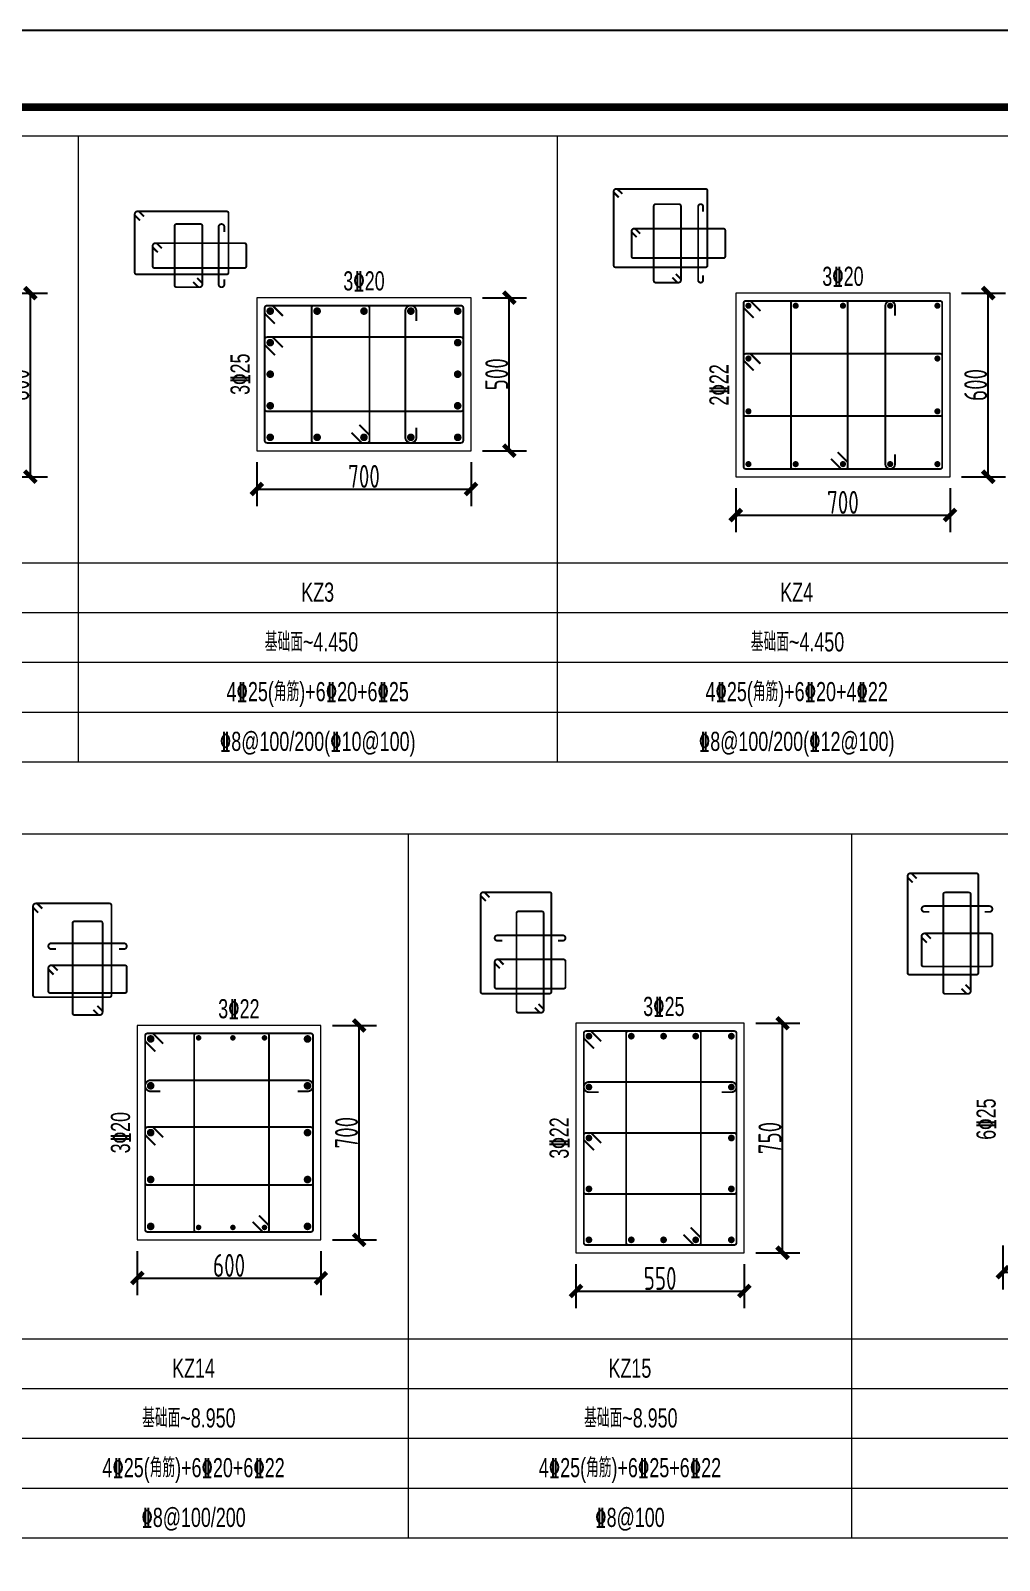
# Model space of a CAD drawing. Extents: x -695511 to 885008, y -751583 to -95266.
# Drawn here: x 260914 to 273576, y -256032 to -236036 of the extents above; entities that cross this region are included whole.
import ezdxf
from ezdxf.enums import TextEntityAlignment as Align

# ---------------------------------------------------------------- set-up
doc = ezdxf.new("R2010")
doc.units = 0
doc.header["$LTSCALE"] = 1000
doc.header["$MEASUREMENT"] = 0
doc.layers.add('PUB_TITLE', color=4, linetype='Continuous')
for name, color, linetype, lineweight in [('柱原位标注', 7, 'Continuous', 18), ('柱尺寸标注', 3, 'Continuous', 18), ('柱截面轮廓', 7, 'Continuous', 18), ('柱箍筋', 1, 'Continuous', 25), ('柱纵筋', 1, 'Continuous', 70), ('柱表文字', 7, 'Continuous', 18), ('柱表边线', 253, 'Continuous', 18)]:
    doc.layers.add(name, color=color, linetype=linetype, lineweight=lineweight)
doc.styles.add('样式 1', font='GS_TXT.shx', dxfattribs={"width": 0.7, "height": 375, "bigfont": 'yjkchn.shx'})
doc.styles.add('盈建科标注', font='yjkeng.shx', dxfattribs={"width": 0.7, "height": 300, "bigfont": 'yjkchn.shx'})
doc.dimstyles.new('盈建科结构', dxfattribs={"dimscale": 150, "dimtxt": 2.5, "dimasz": 1, "dimexe": 1.5, "dimexo": 1.5, "dimgap": 1, "dimtad": 1, "dimdec": 0, "dimzin": 0, "dimdsep": 46, "dimtxsty": '盈建科标注', "dimblk": 'ARCHTICK', "dimcen": 0.09, "dimclrt": 7, "dimadec": 0, "dimazin": 0, "dimtfac": 1, "dimtdec": 4, "dimtix": 1, "dimtmove": 2, "dimatfit": 3, "dimfxl": 1, "dimtolj": 1, "dimtzin": 0, "dimarcsym": 0})

# ---------------------------------------------------------------- blocks, each defined once
blk = doc.blocks.new('_ArchTick')
at = {"color": 0, "linetype": 'ByBlock', "const_width": 0.4}
blk.add_lwpolyline([(-0.5, -0.5), (0.5, 0.5)], dxfattribs=at)
blk = doc.blocks.new('*D295')
at = {"layer": 'Defpoints', "color": 0, "transparency": 16777216}
for p in [(260411, -239468), (260911, -239468), (260411, -241868)]:
    blk.add_point(p, dxfattribs=at)
at = {"layer": '柱尺寸标注', "color": 0, "lineweight": -2, "transparency": 16777216}
for p, q in [((260561, -239468), (261136, -239468)), ((260911, -241868), (260911, -239468)), ((260561, -241868), (261136, -241868))]:
    blk.add_line(p, q, dxfattribs=at)
at = {"layer": '柱尺寸标注', "color": 0, "linetype": 'ByBlock', "lineweight": -2, "transparency": 16777216, "xscale": 150, "yscale": 150, "zscale": 150}
for p, rotation in [((260911, -239468), 90), ((260911, -241868), 270)]:
    blk.add_blockref('_ArchTick', p, dxfattribs=dict(at, rotation=rotation))
at = {"layer": '柱尺寸标注', "color": 7, "lineweight": 18, "transparency": 16777216, "insert": (260746, -240668), "char_height": 300, "attachment_point": 5, "rotation": 90, "style": '盈建科标注'}
blk.add_mtext('\\A1;600', dxfattribs=at)
blk = doc.blocks.new('*D296')
at = {"layer": 'Defpoints', "color": 0, "transparency": 16777216}
for p in [(263871, -241528), (266671, -241528), (266671, -242028)]:
    blk.add_point(p, dxfattribs=at)
at = {"layer": '柱尺寸标注', "color": 0, "lineweight": -2, "transparency": 16777216}
for p, q in [((263871, -241678), (263871, -242253)), ((266671, -241678), (266671, -242253)), ((263871, -242028), (266671, -242028))]:
    blk.add_line(p, q, dxfattribs=at)
at = {"layer": '柱尺寸标注', "color": 0, "linetype": 'ByBlock', "lineweight": -2, "transparency": 16777216, "xscale": 150, "yscale": 150, "zscale": 150, "rotation": 180}
blk.add_blockref('_ArchTick', (263871, -242028), dxfattribs=at)
at = {"layer": '柱尺寸标注', "color": 0, "linetype": 'ByBlock', "lineweight": -2, "transparency": 16777216, "xscale": 150, "yscale": 150, "zscale": 150}
blk.add_blockref('_ArchTick', (266671, -242028), dxfattribs=at)
at = {"layer": '柱尺寸标注', "color": 7, "lineweight": 18, "transparency": 16777216, "insert": (265271, -241863), "char_height": 300, "attachment_point": 5, "style": '盈建科标注'}
blk.add_mtext('\\A1;700', dxfattribs=at)
blk = doc.blocks.new('*D297')
at = {"layer": 'Defpoints', "color": 0, "transparency": 16777216}
for p in [(266671, -239528), (267171, -239528), (266671, -241528)]:
    blk.add_point(p, dxfattribs=at)
at = {"layer": '柱尺寸标注', "color": 0, "lineweight": -2, "transparency": 16777216}
for p, q in [((266821, -239528), (267396, -239528)), ((267171, -241528), (267171, -239528)), ((266821, -241528), (267396, -241528))]:
    blk.add_line(p, q, dxfattribs=at)
at = {"layer": '柱尺寸标注', "color": 0, "linetype": 'ByBlock', "lineweight": -2, "transparency": 16777216, "xscale": 150, "yscale": 150, "zscale": 150}
for p, rotation in [((267171, -239528), 90), ((267171, -241528), 270)]:
    blk.add_blockref('_ArchTick', p, dxfattribs=dict(at, rotation=rotation))
at = {"layer": '柱尺寸标注', "color": 7, "lineweight": 18, "transparency": 16777216, "insert": (267006, -240528), "char_height": 300, "attachment_point": 5, "rotation": 90, "style": '盈建科标注'}
blk.add_mtext('\\A1;500', dxfattribs=at)
blk = doc.blocks.new('*D298')
at = {"layer": 'Defpoints', "color": 0, "transparency": 16777216}
for p in [(270131, -241868), (272931, -241868), (272931, -242368)]:
    blk.add_point(p, dxfattribs=at)
at = {"layer": '柱尺寸标注', "color": 0, "lineweight": -2, "transparency": 16777216}
for p, q in [((270131, -242018), (270131, -242593)), ((272931, -242018), (272931, -242593)), ((270131, -242368), (272931, -242368))]:
    blk.add_line(p, q, dxfattribs=at)
at = {"layer": '柱尺寸标注', "color": 0, "linetype": 'ByBlock', "lineweight": -2, "transparency": 16777216, "xscale": 150, "yscale": 150, "zscale": 150, "rotation": 180}
blk.add_blockref('_ArchTick', (270131, -242368), dxfattribs=at)
at = {"layer": '柱尺寸标注', "color": 0, "linetype": 'ByBlock', "lineweight": -2, "transparency": 16777216, "xscale": 150, "yscale": 150, "zscale": 150}
blk.add_blockref('_ArchTick', (272931, -242368), dxfattribs=at)
at = {"layer": '柱尺寸标注', "color": 7, "lineweight": 18, "transparency": 16777216, "insert": (271531, -242203), "char_height": 300, "attachment_point": 5, "style": '盈建科标注'}
blk.add_mtext('\\A1;700', dxfattribs=at)
blk = doc.blocks.new('*D299')
at = {"layer": 'Defpoints', "color": 0, "transparency": 16777216}
for p in [(272931, -239468), (273431, -239468), (272931, -241868)]:
    blk.add_point(p, dxfattribs=at)
at = {"layer": '柱尺寸标注', "color": 0, "lineweight": -2, "transparency": 16777216}
for p, q in [((273081, -239468), (273656, -239468)), ((273431, -241868), (273431, -239468)), ((273081, -241868), (273656, -241868))]:
    blk.add_line(p, q, dxfattribs=at)
at = {"layer": '柱尺寸标注', "color": 0, "linetype": 'ByBlock', "lineweight": -2, "transparency": 16777216, "xscale": 150, "yscale": 150, "zscale": 150}
for p, rotation in [((273431, -239468), 90), ((273431, -241868), 270)]:
    blk.add_blockref('_ArchTick', p, dxfattribs=dict(at, rotation=rotation))
at = {"layer": '柱尺寸标注', "color": 7, "lineweight": 18, "transparency": 16777216, "insert": (273266, -240668), "char_height": 300, "attachment_point": 5, "rotation": 90, "style": '盈建科标注'}
blk.add_mtext('\\A1;600', dxfattribs=at)
blk = doc.blocks.new('*D318')
at = {"layer": 'Defpoints', "color": 0, "transparency": 16777216}
for p in [(262308, -251841), (264708, -251841), (264708, -252341)]:
    blk.add_point(p, dxfattribs=at)
at = {"layer": '柱尺寸标注', "color": 0, "lineweight": -2, "transparency": 16777216}
for p, q in [((262308, -251991), (262308, -252566)), ((264708, -251991), (264708, -252566)), ((262308, -252341), (264708, -252341))]:
    blk.add_line(p, q, dxfattribs=at)
at = {"layer": '柱尺寸标注', "color": 0, "linetype": 'ByBlock', "lineweight": -2, "transparency": 16777216, "xscale": 150, "yscale": 150, "zscale": 150, "rotation": 180}
blk.add_blockref('_ArchTick', (262308, -252341), dxfattribs=at)
at = {"layer": '柱尺寸标注', "color": 0, "linetype": 'ByBlock', "lineweight": -2, "transparency": 16777216, "xscale": 150, "yscale": 150, "zscale": 150}
blk.add_blockref('_ArchTick', (264708, -252341), dxfattribs=at)
at = {"layer": '柱尺寸标注', "color": 7, "lineweight": 18, "transparency": 16777216, "insert": (263508, -252176), "char_height": 300, "attachment_point": 5, "style": '盈建科标注'}
blk.add_mtext('\\A1;600', dxfattribs=at)
blk = doc.blocks.new('*D319')
at = {"layer": 'Defpoints', "color": 0, "transparency": 16777216}
for p in [(264708, -249041), (265208, -249041), (264708, -251841)]:
    blk.add_point(p, dxfattribs=at)
at = {"layer": '柱尺寸标注', "color": 0, "lineweight": -2, "transparency": 16777216}
for p, q in [((264858, -249041), (265433, -249041)), ((265208, -251841), (265208, -249041)), ((264858, -251841), (265433, -251841))]:
    blk.add_line(p, q, dxfattribs=at)
at = {"layer": '柱尺寸标注', "color": 0, "linetype": 'ByBlock', "lineweight": -2, "transparency": 16777216, "xscale": 150, "yscale": 150, "zscale": 150}
for p, rotation in [((265208, -249041), 90), ((265208, -251841), 270)]:
    blk.add_blockref('_ArchTick', p, dxfattribs=dict(at, rotation=rotation))
at = {"layer": '柱尺寸标注', "color": 7, "lineweight": 18, "transparency": 16777216, "insert": (265043, -250441), "char_height": 300, "attachment_point": 5, "rotation": 90, "style": '盈建科标注'}
blk.add_mtext('\\A1;700', dxfattribs=at)
blk = doc.blocks.new('*D320')
at = {"layer": 'Defpoints', "color": 0, "transparency": 16777216}
for p in [(268042, -252011), (270242, -252011), (270242, -252511)]:
    blk.add_point(p, dxfattribs=at)
at = {"layer": '柱尺寸标注', "color": 0, "lineweight": -2, "transparency": 16777216}
for p, q in [((268042, -252161), (268042, -252736)), ((270242, -252161), (270242, -252736)), ((268042, -252511), (270242, -252511))]:
    blk.add_line(p, q, dxfattribs=at)
at = {"layer": '柱尺寸标注', "color": 0, "linetype": 'ByBlock', "lineweight": -2, "transparency": 16777216, "xscale": 150, "yscale": 150, "zscale": 150, "rotation": 180}
blk.add_blockref('_ArchTick', (268042, -252511), dxfattribs=at)
at = {"layer": '柱尺寸标注', "color": 0, "linetype": 'ByBlock', "lineweight": -2, "transparency": 16777216, "xscale": 150, "yscale": 150, "zscale": 150}
blk.add_blockref('_ArchTick', (270242, -252511), dxfattribs=at)
at = {"layer": '柱尺寸标注', "color": 7, "lineweight": 18, "transparency": 16777216, "insert": (269142, -252346), "char_height": 300, "attachment_point": 5, "style": '盈建科标注'}
blk.add_mtext('\\A1;550', dxfattribs=at)
blk = doc.blocks.new('*D321')
at = {"layer": 'Defpoints', "color": 0, "transparency": 16777216}
for p in [(270242, -249011), (270742, -249011), (270242, -252011)]:
    blk.add_point(p, dxfattribs=at)
at = {"layer": '柱尺寸标注', "color": 0, "lineweight": -2, "transparency": 16777216}
for p, q in [((270392, -249011), (270967, -249011)), ((270742, -252011), (270742, -249011)), ((270392, -252011), (270967, -252011))]:
    blk.add_line(p, q, dxfattribs=at)
at = {"layer": '柱尺寸标注', "color": 0, "linetype": 'ByBlock', "lineweight": -2, "transparency": 16777216, "xscale": 150, "yscale": 150, "zscale": 150}
for p, rotation in [((270742, -249011), 90), ((270742, -252011), 270)]:
    blk.add_blockref('_ArchTick', p, dxfattribs=dict(at, rotation=rotation))
at = {"layer": '柱尺寸标注', "color": 7, "lineweight": 18, "transparency": 16777216, "insert": (270577, -250511), "char_height": 300, "attachment_point": 5, "rotation": 90, "style": '盈建科标注'}
blk.add_mtext('\\A1;750', dxfattribs=at)
blk = doc.blocks.new('*D366')
at = {"layer": 'Defpoints', "color": 0, "transparency": 16777216}
for p in [(273622, -251764), (275822, -251764), (275822, -252264)]:
    blk.add_point(p, dxfattribs=at)
at = {"layer": '柱尺寸标注', "color": 0, "lineweight": -2, "transparency": 16777216}
for p, q in [((273622, -251914), (273622, -252489)), ((275822, -251914), (275822, -252489)), ((273622, -252264), (275822, -252264))]:
    blk.add_line(p, q, dxfattribs=at)
at = {"layer": '柱尺寸标注', "color": 0, "linetype": 'ByBlock', "lineweight": -2, "transparency": 16777216, "xscale": 150, "yscale": 150, "zscale": 150, "rotation": 180}
blk.add_blockref('_ArchTick', (273622, -252264), dxfattribs=at)
at = {"layer": '柱尺寸标注', "color": 0, "linetype": 'ByBlock', "lineweight": -2, "transparency": 16777216, "xscale": 150, "yscale": 150, "zscale": 150}
blk.add_blockref('_ArchTick', (275822, -252264), dxfattribs=at)
at = {"layer": '柱尺寸标注', "color": 7, "lineweight": 18, "transparency": 16777216, "insert": (274722, -252099), "char_height": 300, "attachment_point": 5, "style": '盈建科标注'}
blk.add_mtext('\\A1;550', dxfattribs=at)

msp = doc.modelspace()

# ---------------------------------------------------------------- linework, layer by layer
at = {"layer": 'PUB_TITLE'}
msp.add_lwpolyline([(245737.5, -295436.5), (329837.5, -295436.5), (329837.5, -236036.5), (245737.5, -236036.5)], close=True, dxfattribs=at)
at = {"layer": 'PUB_TITLE', "const_width": 100}
msp.add_lwpolyline([(248237.5, -294436.5), (328837.5, -294436.5), (328837.5, -237036.5), (248237.5, -237036.5)], close=True, dxfattribs=at)
at = {"layer": '柱截面轮廓', "lineweight": 18}
for points in [[(266671.2, -239527.8), (263871.2, -239527.8), (263871.2, -241527.8), (266671.2, -241527.8)], [(272931.2, -239467.8), (270131.2, -239467.8), (270131.2, -241867.8), (272931.2, -241867.8)], [(264708.4, -249040.8), (262308.4, -249040.8), (262308.4, -251840.8), (264708.4, -251840.8)], [(270242.1, -249010.8), (268042.1, -249010.8), (268042.1, -252010.8), (270242.1, -252010.8)]]:
    msp.add_lwpolyline(points, close=True, dxfattribs=at)
at = {"layer": '柱箍筋', "lineweight": 25, "const_width": 25}
for points in [[(268647.4, -238171.4), (268590.8, -238114.9, 0.6681786), (268535.3, -238137.8), (268535.3, -239105.3, 0.4142136), (268560.3, -239130.3), (269735.3, -239130.3, 0.4142136), (269760.3, -239105.3), (269760.3, -238130.3, 0.4142136), (269735.3, -238105.3), (268567.8, -238105.3, 0.6681786), (268544.8, -238160.8), (268601.4, -238217.4)], [(269301.6, -239264.2), (269358.2, -239320.8, 0.6681786), (269413.7, -239297.8), (269413.7, -238330.3, 0.4142136), (269388.7, -238305.3), (269083.7, -238305.3, 0.4142136), (269058.7, -238330.3), (269058.7, -239305.3, 0.4142136), (269083.7, -239330.3), (269381.2, -239330.3, 0.6681786), (269404.1, -239274.9), (269347.6, -239218.3)], [(269703.7, -239233.8), (269703.7, -239297.8, -1), (269638.7, -239297.8), (269638.7, -238337.8, -1), (269703.7, -238337.8), (269703.7, -238401.8)], [(262395.9, -238466.2), (262339.3, -238409.7, 0.6681786), (262275.3, -238436.2), (262275.3, -239198.7, 0.4142136), (262300.3, -239223.7), (263475.3, -239223.7, 0.4142136), (263500.3, -239198.7), (263500.3, -238423.7, 0.4142136), (263475.3, -238398.7), (262312.8, -238398.7, 0.6681786), (262286.3, -238462.7), (262342.9, -238519.3)], [(263038.1, -239322.8), (263094.6, -239379.4, 0.6681786), (263158.7, -239352.8), (263158.7, -238590.3, 0.4142136), (263133.7, -238565.3), (262821.2, -238565.3, 0.4142136), (262796.2, -238590.3), (262796.2, -239365.3, 0.4142136), (262821.2, -239390.3), (263121.2, -239390.3, 0.6681786), (263147.7, -239326.3), (263091.1, -239269.7)], [(263446.2, -239288.8), (263446.2, -239352.8, -1), (263371.2, -239352.8), (263371.2, -238602.8, -1), (263446.2, -238602.8), (263446.2, -238666.8)], [(268834.7, -238737.4), (268778.2, -238680.8, -0.6681786), (268801.2, -238625.3), (269968.7, -238625.3, -0.4142136), (269993.7, -238650.3), (269993.7, -238985.3, -0.4142136), (269968.7, -239010.3), (268793.7, -239010.3, -0.4142136), (268768.7, -238985.3), (268768.7, -238657.8, -0.6681786), (268824.1, -238634.9), (268880.7, -238691.4)], [(262576.2, -238935.9), (262519.6, -238879.4, -0.6681786), (262546.2, -238815.3), (263708.7, -238815.3, -0.4142136), (263733.7, -238840.3), (263733.7, -239115.3, -0.4142136), (263708.7, -239140.3), (262533.7, -239140.3, -0.4142136), (262508.7, -239115.3), (262508.7, -238852.8, -0.6681786), (262572.7, -238826.3), (262629.2, -238882.9)], [(264210.6, -239764.7), (264085.3, -239639.5, 0.1989124), (264063.2, -239630.3), (264004.9, -239630.3, 0.4142136), (263973.7, -239661.6), (263973.7, -241394.1, 0.4142136), (264004.9, -241425.3), (266537.4, -241425.3, 0.4142136), (266568.7, -241394.1), (266568.7, -239661.6, 0.4142136), (266537.4, -239630.3), (264004.9, -239630.3, 0.4142136), (263973.7, -239661.6), (263973.7, -239719.9, 0.1989124), (263982.8, -239742), (264108, -239867.2)], [(265106.8, -241291), (265232, -241416.2, 0.1989124), (265254.1, -241425.3), (265312.4, -241425.3, 0.4142136), (265343.7, -241394.1), (265343.7, -239661.6, 0.4142136), (265312.4, -239630.3), (264617.4, -239630.3, 0.4142136), (264586.2, -239661.6), (264586.2, -241394.1, 0.4142136), (264617.4, -241425.3), (265312.4, -241425.3, 0.4142136), (265343.7, -241394.1), (265343.7, -241335.7, 0.1989124), (265334.5, -241313.7), (265209.3, -241188.4)], [(265956.2, -241224.8), (265956.2, -241352.8, -1), (265811.2, -241352.8), (265811.2, -239702.8, -1), (265956.2, -239702.8), (265956.2, -239830.8)], [(270453.5, -239701.8), (270329.7, -239578, 0.1989124), (270311.2, -239570.3), (270259.9, -239570.3, 0.4142136), (270233.7, -239596.6), (270233.7, -241739.1, 0.4142136), (270259.9, -241765.3), (272802.4, -241765.3, 0.4142136), (272828.7, -241739.1), (272828.7, -239596.6, 0.4142136), (272802.4, -239570.3), (270259.9, -239570.3, 0.4142136), (270233.7, -239596.6), (270233.7, -239647.8, 0.1989124), (270241.3, -239666.4), (270365.1, -239790.2)], [(271373.8, -241633.9), (271497.6, -241757.6, 0.1989124), (271516.1, -241765.3), (271567.4, -241765.3, 0.4142136), (271593.7, -241739.1), (271593.7, -239596.6, 0.4142136), (271567.4, -239570.3), (270877.4, -239570.3, 0.4142136), (270851.2, -239596.6), (270851.2, -241739.1, 0.4142136), (270877.4, -241765.3), (271567.4, -241765.3, 0.4142136), (271593.7, -241739.1), (271593.7, -241687.8, 0.1989124), (271586, -241669.3), (271462.2, -241545.5)], [(272211.2, -241574.8), (272211.2, -241702.8, -1), (272086.2, -241702.8), (272086.2, -239632.8, -1), (272211.2, -239632.8), (272211.2, -239760.8)], [(264108, -240279.7), (263982.8, -240154.5, -0.1989124), (263973.7, -240132.4), (263973.7, -240074.1, -0.4142136), (264004.9, -240042.8), (266537.4, -240042.8, -0.4142136), (266568.7, -240074.1), (266568.7, -240981.6, -0.4142136), (266537.4, -241012.8), (264004.9, -241012.8, -0.4142136), (263973.7, -240981.6), (263973.7, -240074.1, -0.4142136), (264004.9, -240042.8), (264063.2, -240042.8, -0.1989124), (264085.3, -240052), (264210.6, -240177.2)], [(270365.1, -240480.2), (270241.3, -240356.4, -0.1989124), (270233.7, -240337.8), (270233.7, -240286.6, -0.4142136), (270259.9, -240260.3), (272802.4, -240260.3, -0.4142136), (272828.7, -240286.6), (272828.7, -241049.1, -0.4142136), (272802.4, -241075.3), (270259.9, -241075.3, -0.4142136), (270233.7, -241049.1), (270233.7, -240286.6, -0.4142136), (270259.9, -240260.3), (270311.2, -240260.3, -0.1989124), (270329.7, -240268), (270453.5, -240391.8)], [(272496.7, -247118.9), (272440.2, -247062.3, 0.6681786), (272376.1, -247088.8), (272376.1, -248351.3, 0.4142136), (272401.1, -248376.3), (273276.1, -248376.3, 0.4142136), (273301.1, -248351.3), (273301.1, -247076.3, 0.4142136), (273276.1, -247051.3), (272413.6, -247051.3, 0.6681786), (272387.1, -247115.4), (272443.7, -247171.9)], [(266911.7, -247365), (266855.1, -247308.4, 0.6681786), (266796.2, -247332.8), (266796.2, -248598.3, 0.4142136), (266821.2, -248623.3), (267696.2, -248623.3, 0.4142136), (267721.2, -248598.3), (267721.2, -247323.3, 0.4142136), (267696.2, -247298.3), (266830.7, -247298.3, 0.6681786), (266806.3, -247357.2), (266862.9, -247413.8)], [(273080.6, -248558.8), (273137.1, -248615.4, 0.6681786), (273201.1, -248588.8), (273201.1, -247326.3, 0.4142136), (273176.1, -247301.3), (272867.8, -247301.3, 0.4142136), (272842.8, -247326.3), (272842.8, -248601.3, 0.4142136), (272867.8, -248626.3), (273163.6, -248626.3, 0.6681786), (273190.2, -248562.3), (273133.6, -248505.7)], [(261066.5, -247512.6), (261009.9, -247456, 0.6681786), (260945.9, -247482.5), (260945.9, -248645, 0.4142136), (260970.9, -248670), (261945.9, -248670, 0.4142136), (261970.9, -248645), (261970.9, -247470, 0.4142136), (261945.9, -247445), (260983.4, -247445, 0.6681786), (260956.9, -247509), (261013.5, -247565.6)], [(267503.8, -248806.7), (267560.3, -248863.2, 0.6681786), (267619.2, -248838.8), (267619.2, -247573.3, 0.4142136), (267594.2, -247548.3), (267289.9, -247548.3, 0.4142136), (267264.9, -247573.3), (267264.9, -248848.3, 0.4142136), (267289.9, -248873.3), (267584.7, -248873.3, 0.6681786), (267609.1, -248814.4), (267552.6, -248757.9)], [(272661, -247554.9), (272597, -247554.9, -1), (272597, -247479.9), (273447, -247479.9, -1), (273447, -247554.9), (273383, -247554.9)], [(261733.7, -248835.8), (261790.2, -248892.4, 0.6681786), (261854.3, -248865.8), (261854.3, -247703.3, 0.4142136), (261829.3, -247678.3), (261487.6, -247678.3, 0.4142136), (261462.6, -247703.3), (261462.6, -248878.3, 0.4142136), (261487.6, -248903.3), (261816.8, -248903.3, 0.6681786), (261843.3, -248839.3), (261786.7, -248782.7)], [(267078.1, -247931.3), (267014.1, -247931.3, -1), (267014.1, -247862.3), (267870.1, -247862.3, -1), (267870.1, -247931.3), (267806.1, -247931.3)], [(272627, -247957.6), (272570.5, -247901.1, -0.6681786), (272597, -247837), (273459.5, -247837, -0.4142136), (273484.5, -247862), (273484.5, -248244.2, -0.4142136), (273459.5, -248269.2), (272584.5, -248269.2, -0.4142136), (272559.5, -248244.2), (272559.5, -247874.5, -0.6681786), (272623.5, -247848), (272680.1, -247904.6)], [(261247.4, -248040.8), (261183.4, -248040.8, -1), (261183.4, -247965.8), (262133.4, -247965.8, -1), (262133.4, -248040.8), (262069.4, -248040.8)], [(261213.5, -248373.9), (261156.9, -248317.4, -0.6681786), (261183.4, -248253.3), (262145.9, -248253.3, -0.4142136), (262170.9, -248278.3), (262170.9, -248590.8, -0.4142136), (262145.9, -248615.8), (261170.9, -248615.8, -0.4142136), (261145.9, -248590.8), (261145.9, -248290.8, -0.6681786), (261209.9, -248264.3), (261266.5, -248320.9)], [(267046.2, -248291.8), (266989.7, -248235.2, -0.6681786), (267014.1, -248176.3), (267879.6, -248176.3, -0.4142136), (267904.6, -248201.3), (267904.6, -248534.3, -0.4142136), (267879.6, -248559.3), (267004.6, -248559.3, -0.4142136), (266979.6, -248534.3), (266979.6, -248210.8, -0.6681786), (267038.5, -248186.4), (267095, -248243)], [(262647.8, -249277.7), (262522.6, -249152.5, 0.1989124), (262500.5, -249143.3), (262442.2, -249143.3, 0.4142136), (262410.9, -249174.6), (262410.9, -251707.1, 0.4142136), (262442.2, -251738.3), (264574.7, -251738.3, 0.4142136), (264605.9, -251707.1), (264605.9, -249174.6, 0.4142136), (264574.7, -249143.3), (262442.2, -249143.3, 0.4142136), (262410.9, -249174.6), (262410.9, -249232.9, 0.1989124), (262420.1, -249255), (262545.3, -249380.2)], [(263816.4, -251608.1), (263939.4, -251731, 0.1989124), (263957.1, -251738.3), (264004.4, -251738.3, 0.4142136), (264029.4, -251713.3), (264029.4, -249168.3, 0.4142136), (264004.4, -249143.3), (263076.4, -249143.3, 0.4142136), (263051.4, -249168.3), (263051.4, -251713.3, 0.4142136), (263076.4, -251738.3), (264004.4, -251738.3, 0.4142136), (264029.4, -251713.3), (264029.4, -251666, 0.1989124), (264022.1, -251648.3), (263899.2, -251525.3)], [(268371.2, -249245.9), (268246.9, -249121.6, 0.1989124), (268226.9, -249113.3), (268172.8, -249113.3, 0.4142136), (268144.6, -249141.6), (268144.6, -251880.1, 0.4142136), (268172.8, -251908.3), (270111.3, -251908.3, 0.4142136), (270139.6, -251880.1), (270139.6, -249141.6, 0.4142136), (270111.3, -249113.3), (268172.8, -249113.3, 0.4142136), (268144.6, -249141.6), (268144.6, -249195.7, 0.1989124), (268152.8, -249215.7), (268277.2, -249340)], [(269447.2, -251775.7), (269571.6, -251900.1, 0.1989124), (269591.6, -251908.3), (269645.6, -251908.3, 0.4142136), (269673.9, -251880.1), (269673.9, -249141.6, 0.4142136), (269645.6, -249113.3), (268726.5, -249113.3, 0.4142136), (268698.2, -249141.6), (268698.2, -251880.1, 0.4142136), (268726.5, -251908.3), (269645.6, -251908.3, 0.4142136), (269673.9, -251880.1), (269673.9, -251826, 0.1989124), (269665.6, -251806), (269541.3, -251681.7)], [(262611.4, -249900.8), (262483.4, -249900.8, -1), (262483.4, -249755.8), (264533.4, -249755.8, -1), (264533.4, -249900.8), (264405.4, -249900.8)], [(268339.1, -249911.8), (268211.1, -249911.8, -1), (268211.1, -249778.8), (270073.1, -249778.8, -1), (270073.1, -249911.8), (269945.1, -249911.8)], [(262545.3, -250605.2), (262420.1, -250480, -0.1989124), (262410.9, -250457.9), (262410.9, -250399.6, -0.4142136), (262442.2, -250368.3), (264574.7, -250368.3, -0.4142136), (264605.9, -250399.6), (264605.9, -251094.6, -0.4142136), (264574.7, -251125.8), (262442.2, -251125.8, -0.4142136), (262410.9, -251094.6), (262410.9, -250399.6, -0.4142136), (262442.2, -250368.3), (262500.5, -250368.3, -0.1989124), (262522.6, -250377.5), (262647.8, -250502.7)], [(268277.2, -250671), (268152.8, -250546.7, -0.1989124), (268144.6, -250526.7), (268144.6, -250472.6, -0.4142136), (268172.8, -250444.3), (270111.3, -250444.3, -0.4142136), (270139.6, -250472.6), (270139.6, -251214.6, -0.4142136), (270111.3, -251242.8), (268172.8, -251242.8, -0.4142136), (268144.6, -251214.6), (268144.6, -250472.6, -0.4142136), (268172.8, -250444.3), (268226.9, -250444.3, -0.1989124), (268246.9, -250452.6), (268371.2, -250576.9)]]:
    msp.add_lwpolyline(points, format="xyb", dxfattribs=at)
at = {"layer": '柱纵筋', "lineweight": 70}
for points, const_width in [([(264071.2, -239702.8, 1), (264021.2, -239702.8, 1)], 50), ([(266521.2, -239702.8, 1), (266471.2, -239702.8, 1)], 50), ([(270316.2, -239632.8, 1), (270276.2, -239632.8, 1)], 40), ([(272786.2, -239632.8, 1), (272746.2, -239632.8, 1)], 40), ([(264071.2, -240115.3, 1), (264021.2, -240115.3, 1)], 50), ([(266521.2, -240115.3, 1), (266471.2, -240115.3, 1)], 50), ([(264071.2, -240527.8, 1), (264021.2, -240527.8, 1)], 50), ([(266521.2, -240527.8, 1), (266471.2, -240527.8, 1)], 50), ([(264071.2, -240940.3, 1), (264021.2, -240940.3, 1)], 50), ([(266521.2, -240940.3, 1), (266471.2, -240940.3, 1)], 50), ([(264071.2, -241352.8, 1), (264021.2, -241352.8, 1)], 50), ([(266521.2, -241352.8, 1), (266471.2, -241352.8, 1)], 50), ([(270316.2, -241702.8, 1), (270276.2, -241702.8, 1)], 40), ([(272786.2, -241702.8, 1), (272746.2, -241702.8, 1)], 40), ([(268233.1, -249179.8, 1), (268189.1, -249179.8, 1)], 44), ([(270095.1, -249179.8, 1), (270051.1, -249179.8, 1)], 44), ([(262508.4, -249215.8, 1), (262458.4, -249215.8, 1)], 50), ([(263127.9, -249201.8, 1), (263091.9, -249201.8, 1)], 36), ([(263575.9, -249201.8, 1), (263539.9, -249201.8, 1)], 36), ([(263988.9, -249201.8, 1), (263952.9, -249201.8, 1)], 36), ([(264558.4, -249215.8, 1), (264508.4, -249215.8, 1)], 50), ([(262508.4, -251665.8, 1), (262458.4, -251665.8, 1)], 50), ([(263127.9, -251679.8, 1), (263091.9, -251679.8, 1)], 36), ([(263575.9, -251679.8, 1), (263539.9, -251679.8, 1)], 36), ([(263988.9, -251679.8, 1), (263952.9, -251679.8, 1)], 36), ([(264558.4, -251665.8, 1), (264508.4, -251665.8, 1)], 50), ([(268233.1, -251841.8, 1), (268189.1, -251841.8, 1)], 44), ([(270095.1, -251841.8, 1), (270051.1, -251841.8, 1)], 44)]:
    msp.add_lwpolyline(points, format="xyb", close=True, dxfattribs=dict(at, const_width=const_width))
at = {"layer": '柱纵筋', "lineweight": 35}
for points, const_width in [([(264683.7, -239702.8, 1), (264633.7, -239702.8, 1)], 50), ([(265296.2, -239702.8, 1), (265246.2, -239702.8, 1)], 50), ([(265908.7, -239702.8, 1), (265858.7, -239702.8, 1)], 50), ([(270933.7, -239632.8, 1), (270893.7, -239632.8, 1)], 40), ([(271551.2, -239632.8, 1), (271511.2, -239632.8, 1)], 40), ([(272168.7, -239632.8, 1), (272128.7, -239632.8, 1)], 40), ([(270316.2, -240322.8, 1), (270276.2, -240322.8, 1)], 40), ([(272786.2, -240322.8, 1), (272746.2, -240322.8, 1)], 40), ([(270316.2, -241012.8, 1), (270276.2, -241012.8, 1)], 40), ([(272786.2, -241012.8, 1), (272746.2, -241012.8, 1)], 40), ([(264683.7, -241352.8, 1), (264633.7, -241352.8, 1)], 50), ([(265296.2, -241352.8, 1), (265246.2, -241352.8, 1)], 50), ([(265908.7, -241352.8, 1), (265858.7, -241352.8, 1)], 50), ([(270933.7, -241702.8, 1), (270893.7, -241702.8, 1)], 40), ([(271551.2, -241702.8, 1), (271511.2, -241702.8, 1)], 40), ([(272168.7, -241702.8, 1), (272128.7, -241702.8, 1)], 40), ([(268786.7, -249179.8, 1), (268742.7, -249179.8, 1)], 44), ([(269208.7, -249179.8, 1), (269164.7, -249179.8, 1)], 44), ([(269629.4, -249179.8, 1), (269585.4, -249179.8, 1)], 44), ([(262508.4, -249828.3, 1), (262458.4, -249828.3, 1)], 50), ([(264558.4, -249828.3, 1), (264508.4, -249828.3, 1)], 50), ([(268233.1, -249845.3, 1), (268189.1, -249845.3, 1)], 44), ([(270095.1, -249845.3, 1), (270051.1, -249845.3, 1)], 44), ([(262508.4, -250440.8, 1), (262458.4, -250440.8, 1)], 50), ([(264558.4, -250440.8, 1), (264508.4, -250440.8, 1)], 50), ([(268233.1, -250510.8, 1), (268189.1, -250510.8, 1)], 44), ([(270095.1, -250510.8, 1), (270051.1, -250510.8, 1)], 44), ([(262508.4, -251053.3, 1), (262458.4, -251053.3, 1)], 50), ([(264558.4, -251053.3, 1), (264508.4, -251053.3, 1)], 50), ([(268233.1, -251176.3, 1), (268189.1, -251176.3, 1)], 44), ([(270095.1, -251176.3, 1), (270051.1, -251176.3, 1)], 44), ([(268786.7, -251841.8, 1), (268742.7, -251841.8, 1)], 44), ([(269208.7, -251841.8, 1), (269164.7, -251841.8, 1)], 44), ([(269629.4, -251841.8, 1), (269585.4, -251841.8, 1)], 44)]:
    msp.add_lwpolyline(points, format="xyb", close=True, dxfattribs=dict(at, const_width=const_width))
at = {"layer": '柱表边线', "lineweight": 18}
for p, q in [((255956.2, -237412.8), (261536.2, -237412.8)), ((261536.2, -237412.8), (261536.2, -242992.8)), ((261536.2, -237412.8), (261536.2, -242992.8)), ((261536.2, -237412.8), (261536.2, -242992.8)), ((261536.2, -237412.8), (261536.2, -242992.8)), ((261536.2, -237412.8), (267796.2, -237412.8)), ((267796.2, -237412.8), (267796.2, -242992.8)), ((267796.2, -237412.8), (267796.2, -242992.8)), ((267796.2, -237412.8), (267796.2, -242992.8)), ((267796.2, -237412.8), (267796.2, -242992.8)), ((267796.2, -237412.8), (274056.2, -237412.8)), ((255956.2, -242992.8), (261536.2, -242992.8)), ((261536.2, -242992.8), (261536.2, -243642.8)), ((261536.2, -242992.8), (261536.2, -243642.8)), ((261536.2, -242992.8), (261536.2, -243642.8)), ((261536.2, -242992.8), (267796.2, -242992.8)), ((261536.2, -242992.8), (261536.2, -243642.8)), ((267796.2, -242992.8), (267796.2, -243642.8)), ((267796.2, -242992.8), (267796.2, -243642.8)), ((267796.2, -242992.8), (267796.2, -243642.8)), ((267796.2, -242992.8), (274056.2, -242992.8)), ((267796.2, -242992.8), (267796.2, -243642.8)), ((255956.2, -243642.8), (261536.2, -243642.8)), ((261536.2, -243642.8), (261536.2, -244292.8)), ((261536.2, -243642.8), (261536.2, -244292.8)), ((261536.2, -243642.8), (261536.2, -244292.8)), ((261536.2, -243642.8), (267796.2, -243642.8)), ((261536.2, -243642.8), (261536.2, -244292.8)), ((267796.2, -243642.8), (267796.2, -244292.8)), ((267796.2, -243642.8), (267796.2, -244292.8)), ((267796.2, -243642.8), (267796.2, -244292.8)), ((267796.2, -243642.8), (274056.2, -243642.8)), ((267796.2, -243642.8), (267796.2, -244292.8)), ((255956.2, -244292.8), (261536.2, -244292.8)), ((261536.2, -244292.8), (261536.2, -244942.8)), ((261536.2, -244292.8), (261536.2, -244942.8)), ((261536.2, -244292.8), (261536.2, -244942.8)), ((261536.2, -244292.8), (267796.2, -244292.8)), ((261536.2, -244292.8), (261536.2, -244942.8)), ((267796.2, -244292.8), (267796.2, -244942.8)), ((267796.2, -244292.8), (267796.2, -244942.8)), ((267796.2, -244292.8), (267796.2, -244942.8)), ((267796.2, -244292.8), (274056.2, -244292.8)), ((267796.2, -244292.8), (267796.2, -244942.8)), ((255956.2, -244942.8), (261536.2, -244942.8)), ((261536.2, -244942.8), (261536.2, -245592.8)), ((261536.2, -244942.8), (261536.2, -245592.8)), ((261536.2, -244942.8), (261536.2, -245592.8)), ((261536.2, -244942.8), (267796.2, -244942.8)), ((261536.2, -244942.8), (261536.2, -245592.8)), ((267796.2, -244942.8), (267796.2, -245592.8)), ((267796.2, -244942.8), (267796.2, -245592.8)), ((267796.2, -244942.8), (267796.2, -245592.8)), ((267796.2, -244942.8), (274056.2, -244942.8)), ((267796.2, -244942.8), (267796.2, -245592.8)), ((255956.2, -245592.8), (261536.2, -245592.8)), ((261536.2, -245592.8), (267796.2, -245592.8)), ((267796.2, -245592.8), (274056.2, -245592.8)), ((260238, -246535.8), (265848.9, -246535.8)), ((265848.9, -246535.8), (265848.9, -253135.8)), ((265848.9, -246535.8), (265848.9, -253135.8)), ((265848.9, -246535.8), (265848.9, -253135.8)), ((265848.9, -246535.8), (265848.9, -253135.8)), ((265848.9, -246535.8), (271645.2, -246535.8)), ((271645.2, -246535.8), (271645.2, -253135.8)), ((271645.2, -246535.8), (271645.2, -253135.8)), ((271645.2, -246535.8), (271645.2, -253135.8)), ((271645.2, -246535.8), (271645.2, -253135.8)), ((271645.2, -246535.8), (277441.6, -246535.8)), ((260238, -253135.8), (265848.9, -253135.8)), ((265848.9, -253135.8), (265848.9, -253785.8)), ((265848.9, -253135.8), (265848.9, -253785.8)), ((265848.9, -253135.8), (265848.9, -253785.8)), ((265848.9, -253135.8), (271645.2, -253135.8)), ((265848.9, -253135.8), (265848.9, -253785.8)), ((271645.2, -253135.8), (271645.2, -253785.8)), ((271645.2, -253135.8), (271645.2, -253785.8)), ((271645.2, -253135.8), (271645.2, -253785.8)), ((271645.2, -253135.8), (277441.6, -253135.8)), ((271645.2, -253135.8), (271645.2, -253785.8)), ((260238, -253785.8), (265848.9, -253785.8)), ((265848.9, -253785.8), (265848.9, -254435.8)), ((265848.9, -253785.8), (265848.9, -254435.8)), ((265848.9, -253785.8), (265848.9, -254435.8)), ((265848.9, -253785.8), (271645.2, -253785.8)), ((265848.9, -253785.8), (265848.9, -254435.8)), ((271645.2, -253785.8), (271645.2, -254435.8)), ((271645.2, -253785.8), (271645.2, -254435.8)), ((271645.2, -253785.8), (271645.2, -254435.8)), ((271645.2, -253785.8), (277441.6, -253785.8)), ((271645.2, -253785.8), (271645.2, -254435.8)), ((260238, -254435.8), (265848.9, -254435.8)), ((265848.9, -254435.8), (265848.9, -255085.8)), ((265848.9, -254435.8), (265848.9, -255085.8)), ((265848.9, -254435.8), (265848.9, -255085.8)), ((265848.9, -254435.8), (271645.2, -254435.8)), ((265848.9, -254435.8), (265848.9, -255085.8)), ((271645.2, -254435.8), (271645.2, -255085.8)), ((271645.2, -254435.8), (271645.2, -255085.8)), ((271645.2, -254435.8), (271645.2, -255085.8)), ((271645.2, -254435.8), (277441.6, -254435.8)), ((271645.2, -254435.8), (271645.2, -255085.8)), ((260238, -255085.8), (265848.9, -255085.8)), ((265848.9, -255085.8), (265848.9, -255735.8)), ((265848.9, -255085.8), (265848.9, -255735.8)), ((265848.9, -255085.8), (265848.9, -255735.8)), ((265848.9, -255085.8), (271645.2, -255085.8)), ((265848.9, -255085.8), (265848.9, -255735.8)), ((271645.2, -255085.8), (271645.2, -255735.8)), ((271645.2, -255085.8), (271645.2, -255735.8)), ((271645.2, -255085.8), (271645.2, -255735.8)), ((271645.2, -255085.8), (277441.6, -255085.8)), ((271645.2, -255085.8), (271645.2, -255735.8)), ((260238, -255735.8), (265848.9, -255735.8)), ((265848.9, -255735.8), (271645.2, -255735.8)), ((271645.2, -255735.8), (277441.6, -255735.8))]:
    msp.add_line(p, q, dxfattribs=at)

# ---------------------------------------------------------------- texts
at = {"layer": '柱原位标注', "style": '样式 1', "width": 0.7}
for s, p in [('3%%13220', (271531.2, -239447.8)), ('3%%13220', (265271.2, -239507.8)), ('3%%13222', (263635.9, -249020.8)), ('3%%13225', (269190.6, -248990.8))]:
    msp.add_text(s, height=250, dxfattribs=at).set_placement(p, align=Align.BOTTOM_CENTER)
for s, p in [('3%%13225', (263851.2, -240527.8)), ('2%%13222', (270111.2, -240667.8)), ('6%%13225', (273602, -250263.8)), ('3%%13220', (262288.4, -250440.8)), ('3%%13222', (268022.1, -250510.8))]:
    msp.add_text(s, height=250, rotation=90, dxfattribs=at).set_placement(p, align=Align.BOTTOM_CENTER)
at = {"layer": '柱表文字', "style": '样式 1', "width": 0.7}
for s, p in [('KZ3', (264666.2, -243376.3)), ('KZ4', (270926.2, -243376.3)), ('基础面~4.450', (264584.7, -244026.3)), ('基础面~4.450', (270937.7, -244026.3)), ('4%%13225(角筋)+6%%13220+6%%13225', (264666.2, -244676.3)), ('4%%13225(角筋)+6%%13220+4%%13222', (270926.2, -244676.3)), ('%%1328@100/200(%%13210@100)', (264666.2, -245326.3)), ('%%1328@100/200(%%13212@100)', (270926.2, -245326.3)), ('KZ14', (263043.4, -253519.3)), ('KZ15', (268747.1, -253519.3)), ('基础面~8.950', (262982.6, -254169.3)), ('基础面~8.950', (268759.1, -254169.3)), ('4%%13225(角筋)+6%%13220+6%%13222', (263043.4, -254819.3)), ('4%%13225(角筋)+6%%13225+6%%13222', (268747.1, -254819.3)), ('%%1328@100/200', (263043.4, -255469.3)), ('%%1328@100', (268747.1, -255469.3))]:
    msp.add_text(s, height=250, dxfattribs=at).set_placement(p, align=Align.MIDDLE_CENTER)

# ---------------------------------------------------------------- dimensions: what is measured, and where the dimension line sits
at = {"layer": '柱尺寸标注', "lineweight": 18}
for p1, p2, picture, middle in [((260411.2, -241867.8), (260411.2, -239467.8), '*D295', (260746.2, -240667.8)), ((266671.2, -241527.8), (266671.2, -239527.8), '*D297', (267006.2, -240527.8)), ((272931.2, -241867.8), (272931.2, -239467.8), '*D299', (273266.2, -240667.8)), ((263871.2, -241527.8), (266671.2, -241527.8), '*D296', (265271.2, -241862.8)), ((270131.2, -241867.8), (272931.2, -241867.8), '*D298', (271531.2, -242202.8)), ((270242.1, -252010.8), (270242.1, -249010.8), '*D321', (270577.1, -250510.8)), ((264708.4, -251840.8), (264708.4, -249040.8), '*D319', (265043.4, -250440.8)), ((262308.4, -251840.8), (264708.4, -251840.8), '*D318', (263508.4, -252175.8)), ((273622, -251763.8), (275822, -251763.8), '*D366', (274722, -252098.8)), ((268042.1, -252010.8), (270242.1, -252010.8), '*D320', (269142.1, -252345.8))]:
    dim = msp.add_aligned_dim(p1=p1, p2=p2, distance=-500, dimstyle='盈建科结构', override={"dimexo": 1, "dimgap": 0.1, "dimlfac": 0.25, "dimrnd": 5}, dxfattribs=at)
    dim.commit()
    dim.dimension.update_dxf_attribs({"geometry": picture, "text_midpoint": middle})

doc.saveas('drawing.dxf')
